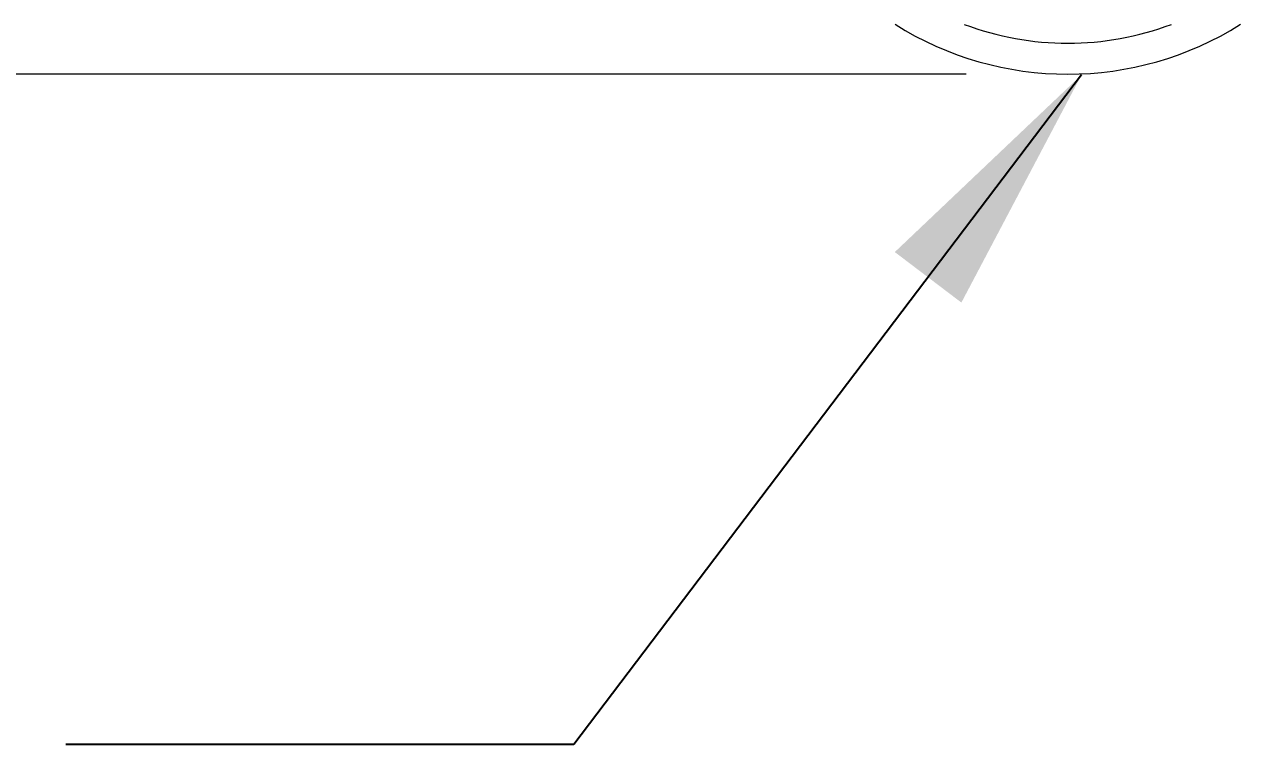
# Model space of a CAD drawing. Header units: millimetres. Extents: x 2 to 278, y 1 to 215.
# Drawn here: x 121.77 to 136.96, y 118.46 to 127.45 of the extents above; entities that cross this region are included whole.
import ezdxf

# ---------------------------------------------------------------- set-up
doc = ezdxf.new("R2010")
doc.units = ezdxf.units.MM
doc.styles.add('SLDTEXTSTYLE0', font='TXT', dxfattribs={"width": 0.75})
doc.dimstyles.new('SLDDIMSTYLE2', dxfattribs={"dimtxt": 2.116667, "dimasz": 3.175, "dimexe": 0, "dimexo": 0.0625, "dimgap": 0.529167, "dimtad": 0, "dimtih": 1, "dimtoh": 1, "dimdec": 1, "dimlfac": 2, "dimrnd": 1e-09, "dimzin": 12, "dimdsep": 46, "dimtxsty": 'SLDTEXTSTYLE0', "dimsah": 1, "dimcen": 0.09, "dimadec": 0, "dimazin": 3, "dimtfac": 1, "dimtdec": 1, "dimtofl": 0, "dimtmove": 0, "dimatfit": 3, "dimfxl": 1, "dimfrac": 2, "dimtolj": 1, "dimtzin": 12, "dimarcsym": 0})
doc.dimstyles.new('SLDDIMSTYLE5', dxfattribs={"dimtxt": 0.18, "dimasz": 3.175, "dimexe": 0, "dimexo": 0.0625, "dimgap": 0, "dimtad": 0, "dimtih": 1, "dimtoh": 1, "dimdec": 0, "dimrnd": 1e-09, "dimzin": 0, "dimdsep": 46, "dimtxsty": 'Standard', "dimsah": 1, "dimcen": 0.09, "dimadec": 0, "dimazin": 0, "dimtfac": 3.175, "dimtdec": 0, "dimtofl": 0, "dimtmove": 0, "dimatfit": 3, "dimfxl": 1, "dimfrac": 2, "dimtolj": 1, "dimtzin": 0, "dimarcsym": 0})

# ---------------------------------------------------------------- blocks, each defined once
blk = doc.blocks.new('_D_16')
at = {"color": 7, "linetype": 'Continuous', "lineweight": 0}
for p, q in [((127.787, 186.395), (104.152, 186.395)), ((105.93, 186.395), (105.93, 162.7)), ((102.051, 159.448), (101.407, 159.448)), ((101.407, 159.448), (101.407, 156.085)), ((109.808, 159.448), (110.452, 159.448)), ((110.452, 159.448), (110.452, 156.085)), ((101.407, 156.085), (102.051, 156.085)), ((110.452, 156.085), (109.808, 156.085)), ((105.93, 126.829), (105.93, 152.293)), ((133.534, 126.829), (104.152, 126.829))]:
    blk.add_line(p, q, dxfattribs=at)
at = {"color": 7, "linetype": 'Continuous', "lineweight": 18}
for points in [[(105.93, 186.395), (105.422, 183.22), (106.438, 183.22)], [(105.93, 126.829), (106.438, 130.004), (105.422, 130.004)]]:
    blk.add_solid(points, dxfattribs=at)
at = {"color": 7, "linetype": 'Continuous', "lineweight": 18, "char_height": 2.1167, "attachment_point": 1, "style": 'SLDTEXTSTYLE0'}
for s, insert in [('119.1mm', (99.766, 162.606)), ('4.69in', (102.051, 158.814)), ('NOMINAL', (99.299, 155.021))]:
    blk.add_mtext(s, dxfattribs=dict(at, insert=insert))

msp = doc.modelspace()

# ---------------------------------------------------------------- linework, layer by layer
at = {"color": 7, "linetype": 'Continuous', "lineweight": 18}
for radius, start, end in [(4.056, 237.8423, 302.1577), (3.67, 249.3383, 290.6617)]:
    msp.add_arc((134.804, 130.885), radius, start, end, dxfattribs=at)

# ---------------------------------------------------------------- dimensions: what is measured, and where the dimension line sits
dim = msp.add_linear_dim(base=(105.93, 126.829), p1=(129.057, 186.395), p2=(134.804, 126.829), angle=90, text='<>\\PNOMINAL', dimstyle='SLDDIMSTYLE2', dxfattribs=at)
dim.commit()
dim.dimension.update_dxf_attribs({"geometry": '_D_16', "text_midpoint": (105.93, 157.496), "dimtype": 160})

# ---------------------------------------------------------------- leaders
at = {"color": 8, "linetype": 'Continuous', "lineweight": 0}
msp.add_leader([(134.976, 126.822), (128.633, 118.456), (122.283, 118.456)], dimstyle='SLDDIMSTYLE5', dxfattribs=at)

doc.saveas('drawing.dxf')
